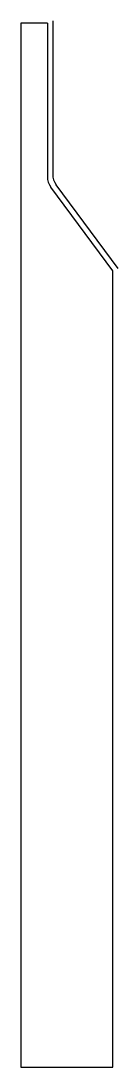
# Model space of a CAD drawing. Extents: x 0 to 55, y 0 to 591.
import ezdxf

# ---------------------------------------------------------------- set-up
doc = ezdxf.new("R2010")
doc.units = 0
doc.layers.get('0').update_dxf_attribs({"linetype": 'CONTINUOUS'})

msp = doc.modelspace()

# ---------------------------------------------------------------- linework, layer by layer
for p, q in [((18, 591.3), (18, 504.6)), ((15, 590), (15, 503.3)), ((52, 450), (16.96, 497.35)), ((55, 451.3), (19.96, 498.65))]:
    msp.add_line(p, q)
msp.add_lwpolyline([(15, 590), (0, 590), (0, 0), (52, 0), (52, 450)])
for centre in [(25, 503.3), (28, 504.6)]:
    msp.add_arc(centre, 10, 180, 216.50008)

doc.saveas('drawing.dxf')
